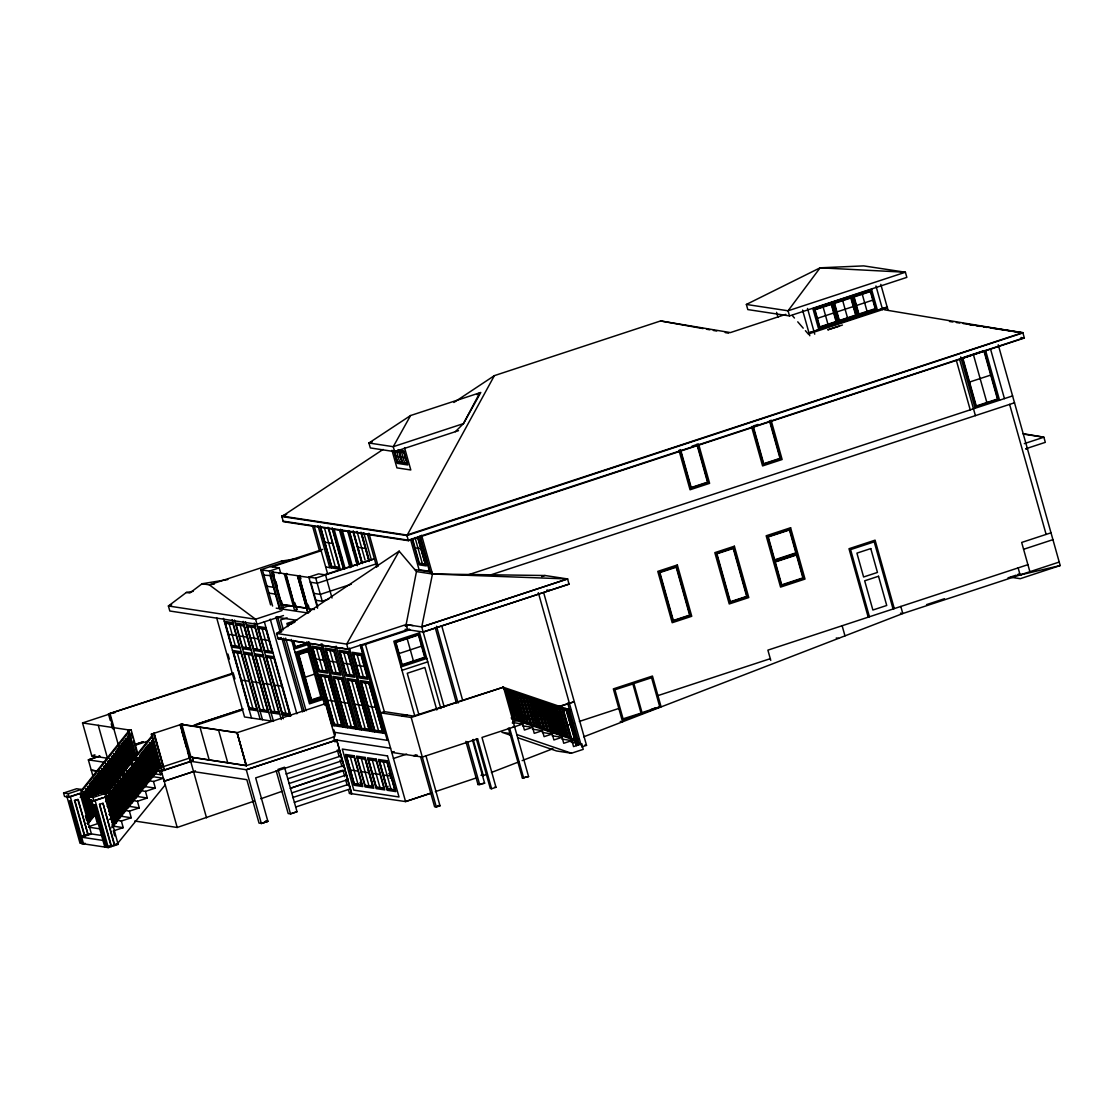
<?xml version="1.0" encoding="UTF-8"?>
<svg xmlns="http://www.w3.org/2000/svg" width="1116" height="1116" viewBox="0 0 1116 1116"><rect width="100%" height="100%" fill="white"/><g stroke="black" fill="none" stroke-linecap="round" stroke-linejoin="round"><path stroke-width="1.5" d="M342.528 648.438L278.01 638.589L276.573 633.456L399.151 551.151L416.463 571.573L406.154 624.542L407.591 629.675M444.196 706.944L421.736 626.927L432.464 574.015L421.597 535.261M390.279 778.396L390.935 776.108L388.884 773.43M568.058 710.948L570.123 711.548L570.569 710.139L567.584 709.232M575.34 739.559L574.517 740.257L575.34 739.559L511.24 717.783M387.238 788.649L379.552 761.279L387.085 762.423L394.771 789.793L387.238 788.649L388.033 786.222M502.605 687.024L566.189 708.618L565.142 709.929L567.123 710.627M383.067 449.441L281.86 516.555L406.963 535.554L494.388 375.632L660.588 320.948L730.408 332.582L785.803 314.349M455.356 431.683L463.461 423.62L480.787 392.469L410.59 415.529L393.25 446.693L397.422 461.745L401.69 462.387M399.151 551.151L346.658 644.099L348.094 649.233L409.363 629.075M87.899 823.957L96.953 812.532M81.008 790.881L128.312 731.468L129.191 731.608L81.091 791.997M89.657 784.283L99.31 772.16M116.455 750.636L125.02 739.866M80.226 797.34L130.07 734.76L129.205 734.621M105.964 793.476L151.706 736.03L152.571 736.169L105.769 794.941M108.754 794.215L120.542 779.414M135.552 760.568L137.686 757.89M139.835 755.197L148.414 744.428M87.662 821.585L95.251 812.057M106.09 798.456L111.502 791.649M118.003 783.488L121.253 779.4M127.754 771.24L131.004 768.227L138.51 794.955L137.407 795.178M105.727 799.237L153.45 739.308L152.585 739.183L151.706 736.03M87.453 823.078L95.585 812.853M106.285 799.433L137.296 760.484L136.431 760.359M95.013 813.745L87.522 823.148L88.387 823.273M108.908 796.294L116.148 787.994L108.35 761.21L114.446 782.93M118.533 784.199L123.876 777.489M87.536 823.845L87.62 822.938M105.504 801.79L137.449 761.489M112.13 824.78L159.811 764.92L160.676 765.046L112.563 825.463M111.977 826.356L135.496 796.824M137.645 794.132L159.03 767.278M111.781 827.835L160.969 766.064M165.238 784.883L117.041 844.17L107.15 847.421L95.306 805.25L94.149 805.068L105.992 847.239L111.851 845.314M193.18 591.341L186.358 592.457L168.404 605.988L169.813 611.01L256.987 624.263L283.478 615.544M227.859 579.553L202.08 583.752L189.832 592.987L186.358 592.457M453.905 402.471L494.388 375.632M476.992 394.659L479.838 392.776L463.461 423.62L393.25 446.693L368.922 442.996L370.317 447.935L394.645 451.631L458.509 430.65M410.59 415.529L368.922 442.996L372.172 441.936M746.367 304.445L820.12 267.812L863.7 265.887L905.397 272.234L906.848 277.368L789.5 315.912L747.804 309.578L746.367 304.445L788.063 310.792L905.397 272.234L820.12 267.812L788.063 310.792L789.5 315.912M650.768 709.65L655.594 707.795M480.982 775.257L483.298 775.606L486.534 774.351M491.389 772.481L518.926 761.837M522.162 760.596L552.936 748.697M570.75 741.819L578.841 738.694M583.71 736.811L902.788 613.535L1059.224 562.059M246.496 765.59L237.052 732.724L325.565 703.638L334.8 736.574L246.287 765.66L191.031 757.262L181.782 724.326M134.771 821.027L177.207 827.472L254.225 801.093M260.809 798.777L282.195 791.272M290.411 788.384L341.398 770.486M187.39 750.915L190.111 760.819L193.082 760.191L192.147 756.899M432.031 792.737L405.568 801.581L349.475 793.378L348.541 790.03M435.338 791.635L476.685 777.81M887.081 307.039L808.974 332.889L887.443 307.109M541.804 576.581L545.026 575.507L567.57 578.939L569.034 584.128L423.173 632.047L405.122 629.312M416.463 571.573L432.464 574.015L567.57 578.939L421.736 626.927L405.945 624.528L406.67 626.411M195.495 770.863L164.219 781.228L193.556 771.588L246.845 779.679L259.024 823.092L261.325 823.441L267.868 821.306L255.676 777.894L339.599 750.315M281.86 516.555L285.166 515.452M298.586 558.363L281.413 561.125L209.32 584.854L202.08 583.752M171.683 604.914L168.404 605.988L255.578 619.24L282.055 610.522M406.963 535.554L1022.912 332.903L884.542 309.816M286.686 514.392L281.72 516.024L283.297 521.674L408.414 540.688L1024.349 338.022L1022.828 332.624L963.136 323.542M115.088 712.65L108.461 713.989L233.453 672.92M421.736 626.927L567.57 578.939M180.666 724.689L182.912 723.963L179.997 724.563L190.836 760.931M197.253 724.019L241.558 709.441M135.036 745.321L148.205 740.996M192.622 726.377L241.991 710.139M191.241 761.377L161.918 771.03L135.371 766.985L135.622 767.892L133.99 768.422M135.371 766.985L133.739 767.515L159.7 771.463L190.669 761.293L246.273 769.747L261.339 823.455L267.84 821.306L265.552 820.957M297.023 811.723L290.495 813.871L278.01 769.384L284.538 767.236L297.023 811.723L290.453 813.857L288.179 813.522L276.154 770.682M998.234 344.774L1060.2 565.547L1020.275 578.688L1010.943 577.265M817.4 318.339L833.694 312.982M836.958 311.908L853.252 306.551M856.516 305.477L872.81 300.12M809.212 333.726L887.429 308.03M842.427 325.049L827.751 329.848L839.176 326.151M270.588 604.872L260.739 569.774L322.663 549.421M272.248 566.816L321.143 550.76L319.399 550.495L312.438 525.706M260.739 569.774L269.416 571.085L279.195 567.877L280.646 573.01L279.014 573.54M272.485 575.689L263.906 575.172M284.44 574.322L286.784 573.554L284.44 574.322L294.526 610.257L296.87 609.489L295.963 606.225M281.72 516.024L406.824 535.038L1022.828 332.624M692.046 446.135L696.942 444.531L707.502 482.168L691.209 487.525L680.634 449.874M753.16 426.047L758.043 424.443M307.765 612.265L297.679 576.33L299.939 575.549L297.595 576.33L307.681 612.252L310.108 611.498L308.183 604.956M963.847 357.287L982.708 351.08M1024.279 337.757L408.261 540.172L283.157 521.158M308.811 577.07L318.59 573.861L324.379 574.74L374.432 558.851L315.758 578.13L308.811 577.07L317.544 608.22M375.869 563.985L317.195 583.263L310.248 582.203M351.289 584.212L320.32 594.382L313.945 593.419M289.769 605.514L279.99 608.736L269.416 571.085M969.539 382.049L990.715 375.088M298.697 575.856L285.682 574.029L294.805 606.532L285.989 573.917M315.87 600.255L322.245 601.231L328.76 599.083M310.429 577.642L298.921 576.037L308.044 608.541L299.228 575.94M287.119 617.804L280.59 619.952L283.38 629.856M295.056 620.747L286.91 623.425L287.816 626.634M288.556 624.346L294.819 622.282M289.086 624.639L292.099 623.649M281.455 631.851L276.573 633.456L346.658 644.099L406.14 624.555L413.101 625.616M467.506 575.047L1012.589 395.929M491.026 574.796L1014.514 402.778M305.84 643.318L295.294 646.778L293.522 640.445M307.528 643.221L295.015 647.336L293.173 640.765M294.122 649.094L308.783 644.267M295.07 652.511L309.746 647.699M98.264 725.316L107.513 758.252L91.777 755.867L82.542 722.931L109.34 714.114L113.497 728.943M231.905 674.259L108.461 713.975L110.205 714.254L114.334 728.943M309.23 649.261L296.661 653.39L310.346 702.159L322.915 698.03M309.648 650.53L298.237 654.269L311.211 700.471L322.622 696.719M409.921 629.731L361.765 645.55L405.568 801.581L431.641 793.016M423.159 632.005L569.034 584.128M136.501 760.373L128.075 730.38L131.116 729.766L137.993 754.263M128.075 730.38L131.116 729.766M305.198 677.217L314.503 674.162M134.659 757.959L128.27 736.197L127.461 736.462L134.032 759.857M128.563 736.239L127.754 736.504L134.311 759.898M132.134 762.228L125.578 738.834L126.68 738.611L132.776 760.331M1024.321 443.638L1043.879 437.207L1045.315 442.341L1025.757 448.772M121.56 743.87L122.662 743.647L128.772 765.367M159.951 764.934L151.316 734.161L180.374 724.647L189.748 758.015L162.266 766.999M151.385 734.175L154.287 733.533L164.666 770.542M399.054 653.544L421.569 646.136M126.764 767.878L120.668 746.158L119.844 746.423L127.071 773.123M91.777 755.867L94.93 754.821M124.755 770.389L118.659 748.669L117.85 748.948L125.355 775.676M193.989 725.135L243.204 708.953M152.111 740.968L152.934 740.689L160.439 767.431L159.323 767.655L151.818 740.912L159.323 767.655M149.935 743.284L151.037 743.061L158.542 769.803L157.44 770.026L149.935 743.284L151.037 743.061M118.742 777.95L112.646 756.216L111.837 756.495L119.049 783.181M147.926 745.809L149.042 745.586L156.533 772.314L155.724 772.579L147.926 745.809L149.042 745.586M146.21 748.362L147.033 748.097L154.538 774.839L153.436 775.062L145.931 748.32L153.436 775.062M108.643 761.252L107.541 761.475L114.111 784.869M144.215 750.887L145.024 750.608L152.529 777.35L151.72 777.615L143.922 750.845L151.72 777.615M401.021 666.908L426.8 658.44M105.532 764L106.634 763.776L112.73 785.497M141.913 753.356L143.029 753.133L150.534 779.861L149.711 780.126L141.913 753.356L149.711 780.126M103.537 766.511L104.639 766.287L110.735 788.008M139.918 755.867L141.021 755.644L148.526 782.386L147.424 782.609L139.918 755.867L141.021 755.644M116.469 822.632L108.671 795.861L116.469 822.632L115.367 822.855L107.861 796.127L110.135 795.541L102.63 768.798L101.821 769.063L109.033 795.764M401.983 670.325L427.749 661.858M146.517 784.897L145.415 785.12L137.91 758.392L139.012 758.169L146.517 784.897L138.914 757.527M106.731 793.044L100.342 771.268L99.519 771.547L105.615 793.267M100.635 771.323L99.812 771.588L105.908 793.309M135.915 760.903L137.017 760.68L144.522 787.408L143.406 787.631L135.915 760.903L137.017 760.68M324.156 699.021L309.481 703.847L291.416 639.468M97.524 774.058L98.627 773.834L104.248 793.881M134.199 763.456L135.008 763.191L142.513 789.933L141.704 790.198L133.906 763.414L141.704 790.198M135.259 763.232L135.775 762.925M100.203 793.281L95.516 776.569L96.618 776.345L101.305 793.058M139.751 790.728L132.72 765.66L140.504 792.444L139.695 792.709L131.897 765.939L133.892 765.297M136.933 793.518L129.902 768.45L131.004 768.227M96.367 794.745L92.614 781.381L91.805 781.646L95.558 795.01M138.244 766.329L140.477 765.59M127.894 770.961L128.996 770.737L136.501 797.48L135.692 797.745L127.894 770.961L135.692 797.745M89.503 784.116L90.605 783.892L93.897 795.596M90.605 783.892L89.796 784.171L93.074 795.861M63.584 793.016L76.627 788.733L81.259 789.444L82.221 792.862L69.178 797.145L64.547 796.447L63.584 793.016L68.216 793.727L81.259 789.444M774.406 560.399L796.405 553.159M126.178 773.528L133.683 800.256L125.885 773.486L127.88 772.844M136.292 770.235L134.659 770.779L160.606 774.713L162.238 774.183L161.318 770.933M90.312 796.657L87.508 786.64L88.61 786.417L91.414 796.433M774.769 561.683L796.768 554.443M117.557 748.892L132.497 802.502L131.674 802.781L123.89 775.997L124.699 775.732L131.73 800.786M85.5 789.152L86.602 788.928L94.107 815.657L93.005 815.88L85.974 790.826M66.29 796.698L67.909 796.168M121.881 778.508L129.679 805.292L121.881 778.508L124.155 777.922L116.664 751.194M67.448 796.88L70.81 796.615M127.712 777.587L153.492 781.493L155.347 788.133L129.582 784.213L127.712 777.587L137.603 774.337L163.382 778.243L164.178 781.005M119.886 781.033L120.988 780.809L128.493 807.538L127.377 807.761L119.886 781.033L120.988 780.809M81.775 794.229L82.598 793.964L90.103 820.692L89.28 820.957L81.496 794.187L89.28 820.957M111.544 756.453L126.485 810.049L125.676 810.328L117.877 783.544L119.858 782.916M161.401 770.096L164.373 769.468L161.401 770.096L160.244 765.953M190.166 760.805L193.082 760.191M155.431 772.537L156.533 772.314M99.729 804.357L111.572 846.528L108.308 847.588L81.37 843.501L69.359 801.302L70.573 800.897L80.561 836.442M116.162 786.11L116.971 785.831L124.476 812.574L123.374 812.797L115.869 786.055L123.374 812.797M74.493 800.521L77.757 799.447L88.164 835.047L78.19 799.516L74.493 800.521L83.979 834.28M113.874 788.58L114.976 788.356L122.481 815.085L121.658 815.35L113.874 788.58L114.976 788.356M119.677 787.464L145.457 791.383L147.312 798.01L121.546 794.09L119.677 787.464L129.582 784.213M151.427 777.573L152.529 777.35M106.062 793.211L101.416 792.5L88.387 796.782L93.019 797.494L106.062 793.211L107.01 796.629L93.981 800.911L89.35 800.214M118.896 816.159L111.865 791.091L113.86 790.463M149.418 780.084L150.534 779.861M109.856 793.602L110.972 793.378L118.463 820.12L117.654 820.386L109.856 793.602L110.972 793.378M111.042 793.239L112.144 793.016L111.042 793.239L103.997 768.185M89.922 800.298L91.554 799.767L104.834 847.058L106.466 846.528M103.174 797.605L95.027 800.284L108.308 847.588M153.492 781.493L163.382 778.243L162.238 774.183M145.415 785.12L146.238 784.855M105.853 798.638L106.955 798.414L114.46 825.156L113.358 825.38L105.853 798.638L106.955 798.414M111.642 797.34L137.421 801.26L139.277 807.886L113.511 803.98L111.642 797.34L121.546 794.09M94.149 805.068L95.376 804.664L105.392 840.348M141.411 790.156L142.513 789.933M99.296 804.287L102.993 803.283L114.822 845.454L118.087 844.38L105.392 797.159M503.483 687.163L413.562 716.081L384.322 711.631L380.654 712.845L411.204 717.476L503.483 687.163L528.579 776.583L522.386 777.992L508.394 728.134L509.691 728.33L523.697 778.187M139.402 792.667L140.504 792.444M145.457 791.383L155.347 788.133M106.913 806.143L113.511 803.98M135.399 797.703L136.501 797.48M133.39 800.214L134.506 799.991L126.708 773.207L134.506 799.991M91.261 800.005L94.999 813.369L95.823 813.104M131.395 802.725L132.497 802.502M137.421 801.26L147.312 798.01M246.092 765.534L237.122 732.738L181.057 724.214M129.386 805.25L130.488 805.027L122.704 778.243L130.488 805.027M402.262 716.123L405.931 714.924M403.629 716.332L407.298 715.133M125.383 810.272L126.485 810.049M108.768 808.012L129.386 811.137L139.277 807.886M121.379 815.308L122.481 815.085M89.196 826.44L97.441 823.734L95.585 817.107M505.743 690.12L506.845 689.897L515.006 718.983L513.904 719.206L505.743 690.12L513.904 719.206M119.719 815.894L112.674 790.826L120.472 817.596L119.663 817.875M509.063 691.25L517.517 720.378L509.063 691.25L510.165 691.027L518.326 720.113L510.165 691.027M117.361 820.344L118.463 820.12M115.367 822.855L116.176 822.59M512.37 692.38L513.472 692.157L521.646 721.243L520.53 721.466L512.37 692.38L513.472 692.157M109.326 819.2L121.351 821.027L131.256 817.777L129.386 811.137M87.787 834.07L79.334 836.847L105.295 840.78M515.69 693.51L516.792 693.287L524.952 722.373L523.85 722.596L515.69 693.51L516.792 693.287M83.156 836.135L88.945 834.238M85.137 843.291L83.505 843.822L81.552 836.847L84.914 836.121L74.925 800.577M91.331 833.638L87.634 834.642M81.649 837.195L91.428 833.987L80.003 793.309L70.238 796.517L81.552 836.847M519.01 694.64L520.112 694.417L528.273 723.503L527.463 723.782L519.01 694.64L520.112 694.417M522.316 695.784L523.418 695.561L531.593 724.647L530.77 724.912L522.316 695.784L523.418 695.561M121.351 821.027L123.22 827.653L113.316 830.904L114.711 835.884M286.017 774.016L340.799 756.02L341.677 759.159M525.636 696.914L526.738 696.691L534.899 725.777L534.09 726.042L525.636 696.914L526.738 696.691M66.751 795.987L80.031 843.291L82.417 843.068M529.082 698.086L530.184 697.863L538.358 726.948L537.242 727.172L529.082 698.086L537.242 727.172M532.262 699.174L533.364 698.951L541.539 728.037L540.716 728.302L532.262 699.174L533.364 698.951M535.582 700.304L536.684 700.081L544.845 729.167L544.036 729.432L535.582 700.304L544.036 729.432M1051.007 532.806L1021.67 542.446L1029.887 571.699M538.902 701.434L540.005 701.211L548.165 730.296L547.356 730.562L538.902 701.434L547.356 730.562M542.209 702.564L543.325 702.341L551.485 731.426L550.662 731.705L542.209 702.564L550.662 731.705M394.213 751.598L391.758 752.407L422.308 757.053L477.62 738.876L491.612 788.733L495.992 787.296L481.986 737.439L522.734 724.047L524.408 730.031L532.569 727.353L534.243 733.352L542.39 730.673L544.078 736.658L552.225 733.979L553.899 739.964L562.045 737.285L563.733 743.284L571.88 740.606L573.554 746.59L581.715 743.912L583.236 749.366L571.462 753.23L556.563 750.97L517.964 737.774M114.822 845.454L111.572 846.528M545.529 703.708L546.631 703.485L554.792 732.57L553.689 732.793L545.529 703.708L553.689 732.793M548.849 704.838L549.951 704.615L558.112 733.7L557.01 733.923L548.849 704.838L557.01 733.923M1023.595 549.295L1052.932 539.656M552.155 705.968L553.271 705.744L561.432 734.83L560.33 735.053L552.155 705.968L560.33 735.053M393.46 758.475L406.712 754.123M555.475 707.098L556.577 706.874L564.738 735.96L563.636 736.183L555.475 707.098L557.177 707.349M519.972 718.927L546.045 710.348M550.927 708.744L556.577 706.874M513.179 721.801L574.294 701.727L541.386 711.799M413.366 755.685L415.808 754.89M558.795 708.228L559.897 708.004L568.058 737.09L566.956 737.313L558.795 708.228L559.897 708.004M414.734 755.895L417.175 755.1M292.615 797.549L347.829 779.61L346.504 774.909L291.736 792.904M562.101 709.357L563.217 709.134L571.378 738.22L570.555 738.485L562.101 709.357L563.217 709.134M527.17 723.726L528.273 723.503M530.491 724.87L531.593 724.647M533.797 726L534.899 725.777M1027.92 564.682L767.892 650.14L770.765 660.393M540.437 728.26L541.539 728.037M543.743 729.39L544.845 729.167M926.545 604.621L944.471 598.72M1008.027 577.837L1016.188 575.159M261.339 823.455L267.868 821.306M547.063 730.52L548.165 730.296M559.646 727.911L574.447 723.042M579.371 721.424L618.836 708.451M657.938 695.603L770.431 658.635M550.383 731.65L551.485 731.426M570.276 738.443L571.378 738.22M504.711 689.311L566.091 710.264L576.526 745.474L578.158 744.944L568.644 711.031L570.123 711.548M581.645 746.953L586.528 745.348L543.701 592.763M465.86 741.345L477.997 784.562L484.623 783.209L472.486 739.978M477.997 784.562L484.623 783.209M522.386 777.992L528.579 776.583M436.258 806.742L439.913 805.529M420.565 756.788L434.584 806.728L436.328 806.994L439.997 805.78L425.977 755.839M341.133 648.131L348.08 649.205L278.01 638.589L281.288 637.543M1017.806 574.628L1020.122 574.977L1060.2 565.547M214.384 584.031L209.32 584.854L255.578 619.24L256.987 624.263M281.413 561.125L288.193 561.083M432.464 574.015L545.026 575.507M278.01 638.589L281.441 638.729M224.302 621.361L232.993 622.672M235.309 623.035L243.999 624.346M246.315 624.709L255.006 626.02M257.322 626.383L266.013 627.694M232.895 624.304L225.362 623.16L231.612 645.397L239.131 646.541M236.369 624.834L243.902 625.964L250.137 648.215L242.618 647.071M254.908 627.638L247.375 626.508L253.625 648.745L261.144 649.889M228.487 634.279L236.02 635.423M239.494 635.953L247.027 637.096M250.5 637.627L258.019 638.77M261.507 639.301L269.026 640.431M231.514 647.029L240.191 648.34M242.521 648.689L251.198 650.014M253.513 650.363L262.204 651.688M264.52 652.037L273.211 653.362M256.666 708.995L249.133 707.851L233.523 652.232L241.056 653.376M260.14 709.525L267.673 710.669L252.063 655.05L244.53 653.906M278.679 712.343L271.146 711.199L255.536 655.58L263.069 656.724M249.035 709.469L257.726 710.794M260.042 711.143L268.733 712.468M271.049 712.817L279.739 714.128M151.971 734.258L162.127 770.207M164.01 780.977L163.996 780.363M949.493 321.478L952.911 321.994M956.314 322.51L959.732 323.026M970.041 324.868L973.445 325.384M976.863 325.9L980.267 326.416M983.684 326.932L987.088 327.448M990.506 327.978L1022.912 332.903M1020.945 337.506L1024.349 338.022M1023.498 434.11L1043.879 437.207L1023.037 433.65M1025.744 448.702L1027.501 449.037M397.826 449.943L403.783 450.85L407.745 464.954L397.324 463.363L393.795 450.822M394.422 451.059L398.691 451.701M403.685 452.468L399.416 451.813L402.416 462.498L406.684 463.154M395.915 456.402L400.184 457.044M400.909 457.155L405.178 457.811M1018.294 574.098L1021.698 574.614M900.472 613.186L902.788 613.535L900.807 606.462M415.138 547.844L420.927 548.723M324.868 542.306L332.401 543.464M357.734 547.314L365.406 548.472M419.463 563.245L425.252 564.124L417.9 537.94L425.517 564.57L419.435 563.65L412.543 538.596M414.747 569.537L431.948 572.159M546.896 590.015L549.658 590.434M836.247 638.003L838.562 638.352M339.125 567.416L331.591 566.272L320.39 526.347M325.705 567.012L340.185 569.216L328.564 527.812M270.504 566.551L279.195 567.877M285.459 573.847L272.346 571.992L281.469 604.509L294.275 606.448M267.031 586.291L273.406 587.253M268.956 593.126L275.331 594.103M306.886 608.122L281.776 604.412L272.653 571.894M294.805 606.532L307.514 608.457M308.044 608.541L314.447 609.517M405.261 626.188L406.461 626.383M276.224 608.164L308.532 613.075M276.252 617.176L296.703 620.287M320.334 649.08L312.815 647.936L319.05 670.186L326.583 671.33M333.656 651.102L326.137 649.958L332.373 672.209L339.906 673.353M347.564 653.223L340.031 652.079L346.281 674.315L353.8 675.459M360.887 655.245L353.353 654.102L359.603 676.338L367.122 677.482M315.94 659.054L323.459 660.198M329.248 661.077L336.781 662.22M343.156 663.197L350.689 664.341M356.478 665.22L364.011 666.364M506.845 689.897L515.006 718.983M232.463 650.433L241.154 651.758M243.469 652.107L252.16 653.432M254.476 653.781L263.167 655.106M265.482 655.455L274.173 656.78M569.397 703.331L567.667 703.066L578.967 743.34M530.184 697.863L538.358 726.948M536.684 700.081L544.566 729.125M540.005 701.211L547.872 730.255M543.325 702.341L551.192 731.385M546.631 703.485L554.792 732.57M549.951 704.615L558.112 733.7M553.271 705.744L561.432 734.83M570.569 710.139L569.537 711.45L565.142 709.929L566.677 710.348L576.526 745.474M566.091 710.264L503.679 688.851L503.19 687.121M620.259 721.438L622.575 721.801M521.646 721.243L513.193 692.115M520.53 721.466L512.663 692.422M524.952 722.373L516.499 693.245M523.85 722.596L515.983 693.552M241.335 680.049L248.868 681.192M252.342 681.723L259.861 682.866M263.348 683.383L270.867 684.526M274.341 685.057L281.874 686.201M512.844 722.54L522.734 724.047M512.258 722.889L513.569 723.084M522.623 725.846L532.569 727.353M532.458 729.167L542.39 730.673M513.276 726.53L514.588 726.725M542.278 732.473L552.225 733.979M327.462 700.123L335.121 701.28M340.785 702.145L348.443 703.303M354.679 704.252L362.337 705.424M368.001 706.288L375.66 707.446M564.738 735.96L556.284 706.833M563.636 736.183L555.768 707.139M568.058 737.09L559.604 707.962M566.956 737.313L559.088 708.269M552.113 735.779L562.045 737.285M561.948 739.099L571.88 740.606M571.769 742.405L581.715 743.912M510.375 733.575L501.879 732.277L511.533 735.583M584.798 745.083L586.528 745.348M477.62 738.876L476.323 738.68L490.315 788.524L491.612 788.733M248.826 708.576L257.517 709.902M259.833 710.25L268.524 711.576M270.839 711.924L279.516 713.25M281.846 713.598L290.523 714.91M290.774 715.802L282.083 714.477L290.746 715.802L264.325 621.71M331.647 725.33L385.341 733.491M333.572 732.166L388.424 740.508M390.586 748.236L334.395 739.671L336.725 740.048L351.707 793.699L349.475 793.378M237.248 732.654L181.392 724.577M354.079 757.401L346.546 756.257L354.232 783.627L361.751 784.771L359.994 782.469M357.552 757.931L365.072 759.075L372.758 786.445L365.225 785.301M376.078 760.749L368.559 759.605L376.231 786.975L383.765 788.119M342.11 760.721L287.775 778.787M153.562 733.435L154.287 733.533M82.542 722.931L129.205 730.017M494.681 787.101L495.992 787.296M350.382 769.942L357.915 771.086M361.389 771.616L368.922 772.76M372.395 773.29L379.928 774.434M383.402 774.964L390.935 776.108M152.934 740.689L159.672 765.716M126.094 738.527L126.959 738.653M149.488 743.075L150.353 743.214M122.662 743.647L128.48 765.325M147.033 748.097L154.538 774.839M120.668 746.158L126.471 767.836M190.515 757.08L246.357 765.576M145.024 750.608L151.776 775.634M118.659 748.669L124.462 770.347M143.029 753.133L149.767 778.145M350.033 788.956L295.698 807.021M113.553 753.928L119.942 775.69M438.253 805.515L439.997 805.78M112.646 756.216L118.463 777.894M289.1 783.502L343.868 765.492L345.193 770.207L290.411 788.203M109.201 758.503L132.162 761.991M135.008 763.191L141.76 788.217M133.069 765.562L125.857 738.876M138.161 766.315L141.202 765.702L139.026 760.68M158.542 769.803L150.744 743.019M131.897 765.939L139.695 792.709M157.44 770.026L150.228 743.34M105.155 762.409L88.359 759.843L93.102 776.736M108.503 762.898L126.973 765.716M104.639 766.287L110.442 787.966M128.996 770.737L136.208 797.438M102.63 768.798L110.135 795.541M121.588 774.741L91.247 770.138L96.757 771.03M126.638 775.508L131.702 776.276M294.373 802.32L348.722 784.255L349.601 787.394M123.053 778.145L115.841 751.459M148.526 782.386L140.728 755.602M147.424 782.609L140.211 755.909M96.618 776.345L101.026 793.016M121.337 780.712L114.013 755.602M118.98 783.32L126.192 810.007M144.522 787.408L136.724 760.638M117.877 783.544L125.676 810.328M143.406 787.631L136.194 760.945M92.614 781.381L96.074 794.704M116.971 785.831L123.723 810.858M115.046 788.217L107.834 761.517M138.51 794.955L130.712 768.185M111.865 791.091L119.189 816.201M86.602 788.928L94.107 815.657M104.625 796.266L107.01 796.629M82.598 793.964L90.103 820.692M102.993 803.283L114.39 845.384M128.493 807.538L120.695 780.768M127.377 807.761L120.165 781.074M69.359 801.302L70.517 801.483L82.347 843.654L83.574 843.25L81.189 843.473M108.908 814.373L131.256 817.777M93.005 815.88L85.793 789.193M114.46 825.156L106.676 798.372M113.358 825.38L106.146 798.679M112.911 826.091L123.22 827.653M87.299 823.427L88.164 823.566M88.527 827.137L101.751 829.146M90.103 833.722L101.961 835.521M116.775 844.184L118.087 844.38M114.948 844.296L116.106 844.477M107.22 846.835L108.378 847.016M660.588 320.948L703.108 328.592M706.512 329.206L709.902 329.82M713.305 330.434L716.709 331.047M725.205 332.582L728.608 333.196M575.089 740.34L511.519 718.746L511.825 717.867M516.778 734.551L571.462 753.23M565.603 708.534L568.156 709.316M129.874 734.565L130.684 735.277M129.303 734.481L129.833 735.528M792.262 315.507L794.452 318.032M797.745 321.827L803.213 328.16M805.403 330.685L808.682 334.479M342.361 558.697L339.292 552.699L339.111 547.133M352.712 549.17L355.795 555.196L355.976 560.762M1009.617 404.383L1046.124 534.411M990.548 349.099L1004.442 398.607M985.609 350.536L999.545 400.212M984.284 350.564L997.969 399.333L975.97 406.559L962.285 357.804M973.403 354.609L986.851 402.513M960.695 356.911L975.105 408.247M959.579 359.268L975.398 415.626M1018.141 567.904L1020.122 574.977M956.328 360.342L970.222 409.851M880.789 284.357L888.015 310.108M875.948 285.947L882.589 309.62M862.263 294.247L867.062 311.364M851.996 295.754L857.772 316.288M842.706 300.678L847.504 317.781M832.452 302.171L838.214 322.705M823.148 307.095L827.946 324.212M894.293 608.597L875.083 540.158L848.997 548.723L868.206 617.162M893.065 609.001L874.219 541.846L850.587 549.616L869.434 616.771M807.51 308.448L814.736 334.186M802.571 310.067L809.784 335.749M776.583 312.327L777.95 317.181M842.134 625.741L844.979 635.869M771.058 420.09L782.135 459.513L762.577 465.93L751.514 426.521M770.207 421.806L780.544 458.634L763.442 464.256L753.105 427.428M769.454 420.69L780.014 458.341L763.721 463.684L753.621 427.679M698.546 443.917L709.609 483.34L690.051 489.771L678.988 450.348M697.221 443.959L708.032 482.461L690.916 488.083L680.104 449.581M538.344 592.694L581.171 745.279M568.518 712.566L577.125 743.242M562.924 709.092L571.085 738.178M562.394 709.399L570.555 738.485M533.085 698.909L541.246 727.995M532.555 699.216L540.716 728.302M526.445 696.649L534.62 725.735M525.929 696.956L534.09 726.042M523.139 695.505L531.3 724.591M522.609 695.826L530.77 724.912M519.819 694.375L527.98 723.461M519.289 694.696L527.463 723.782M404.536 447.614L410.814 469.975L396.919 467.869L391.981 450.292M401.579 452.147L404.578 462.833M396.626 451.394L399.626 462.08M420.188 536.182L430.204 571.894M419.672 536.35L429.493 571.322L419.072 569.732L410.646 539.753M418.082 536.587L426.312 565.924L419.365 564.863L412.041 538.791M441.852 626.271L462.512 699.83M473.156 739.462L483.298 775.606M415.012 537.507L422.364 563.678M436.495 626.202L458.09 703.108M467.604 741.61L479.754 784.911M435.226 627.611L456.346 702.843M406.824 535.038L408.414 540.688M440.848 708.52L419.588 632.772L393.822 641.24L414.608 715.328M436.816 709.985L424.875 667.48L407.256 673.269L418.737 714.142M407.187 638.715L413.422 660.965M368.908 533.267L378.157 566.244M367.569 534.438L376.762 567.165M363.76 532.709L371.279 559.507M361.57 532.834L369.48 560.985M360.998 532.248L369.201 561.501M360.928 532.499L369.005 561.25M411.204 717.476L436.328 806.994M357.022 531.439L365.072 560.106M353.395 531.356L362.254 562.896M353.172 531.049L362.295 563.566M352.893 531.509L361.724 562.966M349.434 531.063L358.808 564.445M348.862 530.505L358.11 563.44M347.676 531.216L357.371 565.742M342.277 530.226L352.447 566.496M340.603 529.249L351.233 567.123M339.39 529.863L350.019 567.723M334.075 529.165L345.151 568.658M365.434 644.351L384.322 711.631M332.359 527.994L343.909 569.16M332.066 528.426L343.31 568.49M327.978 527.226L339.39 567.863L331.564 566.677L320.166 526.041M360.496 644.978L387.266 740.327M360.203 644.922L385.048 733.449M383.444 733.198L369.033 681.876L360.217 680.537L374.627 731.859M324.435 527.91L335.358 566.844M357.12 654.673L363.37 676.91M365.113 682.908L378.561 730.813M319.874 526.501L331.494 567.891M318.004 525.762L329.75 567.625M383.318 761.851L391.005 789.221M349.461 648.117L372.884 731.594M314.28 526.347L327.616 573.847M348.764 649.61L371.726 731.426M370.121 731.175L355.711 679.839L346.895 678.5L361.305 729.836M325.537 574.921L332.024 598.023M343.798 652.651L350.047 674.887M351.791 680.886L365.239 728.79M372.312 760.177L379.998 787.547M336.139 646.122L359.575 729.571M315.758 578.13L322.245 601.231M334.87 647.531L357.831 729.306M356.213 729.069L341.817 677.733L333 676.394L347.411 727.716M361.319 758.503L368.991 785.873M310.834 582.301L317.683 606.727M329.904 650.53L336.139 672.781M337.883 678.779L351.331 726.683M322.245 644.03L345.667 727.465M321.087 643.862L344.509 727.283M342.905 727.032L328.495 675.71L319.678 674.371L334.089 725.693M299.939 575.549L300.943 578.827M350.312 756.829L357.985 784.199M298.391 575.954L306.147 603.589M316.581 648.508L322.817 670.758M324.561 676.756L338.009 724.661M328.411 710.167L329.806 715.105M333.963 729.934L335.344 734.872M308.937 642.035L332.345 725.428M308.644 641.993L332.052 725.386M306.914 641.728L324.7 705.117M333.531 736.588L335.051 741.973M337.297 749.966L339.166 756.634M340.101 759.982L341.97 766.664M342.919 769.998L344.788 776.68M345.723 780.014L347.132 785.022M294.945 602.933L296.786 609.476M285.152 573.945L292.908 601.58M298.321 654.325L311.252 700.388M274.118 575.145L273.155 571.727L271.537 572.271L281.623 608.192M275.903 581.506L277.242 586.277M281.427 601.189L283.241 607.662M270.281 576.135L279.405 608.639M285.696 638.115L306.091 710.766M281.762 631.572L277.549 616.604L275.959 617.134L280.172 632.088M283.631 638.212L304.194 711.366M282.041 638.743L302.603 711.882M262.469 570.039L272.583 606.058M270.253 619.143L296.856 713.794M262.148 628.74L268.384 650.991M270.309 657.826L285.919 713.445M256.485 623.384L283.297 718.76M254.169 623.035L281.288 719.541M251.142 627.066L257.377 649.317M259.303 656.152L274.913 711.771M245.478 621.71L273.49 721.368L244.53 716.96L216.602 617.622M243.162 621.361L271.174 721.006M240.135 625.406L246.385 647.643M248.296 654.478L263.906 710.097M234.472 620.036L262.483 719.694M232.156 619.701L260.168 719.346M229.129 623.732L235.378 645.969M237.29 652.804L252.9 708.423M223.465 618.376L251.477 718.02M227.957 654.088L229.352 659.054M233.537 673.966L234.932 678.933M237.108 732.64L246.287 765.66M218.513 729.906L227.762 762.842M199.973 727.088L209.222 760.024M181.531 725.86L183.833 734.091M184.768 737.383L186.149 742.335M190.669 761.293L206.53 817.833M181.838 731.161L186.414 747.636M153.924 733.491L163.285 766.845L153.855 733.477M163.382 778.257L177.207 827.472M159.7 771.463L160.606 774.713M148.749 745.544L156.254 772.272M148.219 745.851L155.724 772.579M131.242 732.919L132.609 737.815M133.529 741.08L137.198 754.151M138.203 758.434L145.708 785.162M128.884 730.506L139.263 767.501M136.78 761.391L137.7 764.669M128.27 736.197L134.366 757.917M126.387 738.569L132.009 758.615M131.242 764.516L124.378 741.08L130.474 762.8M123.862 741.401L129.958 763.121M124.043 743.019L130.14 764.739M130.181 768.492L137.686 795.234M121.853 743.912L127.949 765.632M122.035 745.544L127.656 765.59M119.565 746.381L126.122 769.775M113.497 727.632L122.746 760.568M108.922 715.621L110.303 720.518M111.223 723.782L112.59 728.692M124.183 776.038L131.674 802.781M116.831 752.812L121.993 771.198M116.022 753.091L122.118 774.811M120.751 775.425L114.362 753.663L120.458 775.383M116.748 780.461L110.651 758.74L109.828 759.006L116.399 782.4M116.455 780.419L110.358 758.699L109.535 758.964L116.106 782.358M114.683 788.315L122.188 815.043M114.153 788.621L121.658 815.35M106.355 763.721L112.451 785.441M105.825 764.042L112.395 787.436M106.006 765.66L112.102 787.38M103.816 766.553L111.321 793.281M110.679 793.337L118.184 820.079M110.149 793.657L117.654 820.386M101.528 769.022L108.099 792.416M108.154 796.168L115.646 822.897M100.342 771.268L106.438 792.988M98.808 775.467L103.969 793.839M97.803 774.099L102.965 792.486M97.985 775.732L102.686 792.43M95.809 776.61L100.496 793.323M98.836 793.908L94.33 778.815L98.543 793.853M93.8 779.135L98.027 794.173M94.023 780.042L97.734 793.253M93.981 780.754L97.734 794.132M99.756 805.905L110.679 844.84M91.512 781.605L95.265 794.969M90.326 783.851L93.604 795.555M89.978 785.79L92.795 795.82M93.019 797.494L93.981 800.911M94.707 808.137L95.641 811.472M88.792 788.035L91.135 796.392M87.787 786.682L90.605 796.712M92.098 818.181L84.314 791.397L91.819 818.14M83.784 791.718L91.289 818.447L83.965 793.337M85.374 815.894L86.727 820.706M68.216 793.727L69.178 797.145M336.753 740.159L351.707 793.699M88.262 824.333L88.262 824.333M661.035 706.623L622.212 720.518L613.34 688.893L652.455 676.045L661.035 706.623M99.756 756.104L88.359 759.857L99.756 756.09M143.113 741.833L134.91 744.525L143.127 741.847M336.711 739.992L246.273 769.747L336.711 740.02M871.554 289.323L812.894 308.602L818.656 329.136L877.315 309.857L871.554 289.323M831.587 303.859L814.471 309.481L819.521 327.448L836.623 321.827L831.587 303.859M851.145 297.442L834.029 303.064L839.079 321.017L856.181 315.396L851.145 297.442M870.703 291.011L853.587 296.633L858.623 314.6L875.739 308.979L870.703 291.011M831.294 304.417L815.001 309.774L819.8 326.89L836.093 321.534L831.294 304.417M850.852 298L834.559 303.357L839.358 320.459L855.651 315.103L850.852 298M870.41 291.569L854.117 296.926L858.915 314.042L875.209 308.686L870.41 291.569M983.991 351.135L962.815 358.096L976.263 406.001L997.439 399.04L983.991 351.135M308.156 651.563L298.851 654.618L311.545 699.816L320.85 696.761L308.156 651.563M418.723 634.46L395.399 642.119L401.886 665.22L425.21 657.561L418.723 634.46M418.444 635.018L395.929 642.411L402.179 664.662L424.68 657.254L418.444 635.018M677.342 564.961L657.784 571.378L672.195 622.714L691.753 616.283L677.342 564.961M734.384 546.212L714.826 552.643L729.236 603.965L748.78 597.548L734.384 546.212M790.602 527.742L766.162 535.778L780.558 587.1L805.013 579.065L790.602 527.742M676.477 566.649L659.361 572.271L673.06 621.026L690.162 615.404L676.477 566.649M733.519 547.9L716.402 553.522L730.087 602.291L747.204 596.669L733.519 547.9M789.737 529.43L767.738 536.656L781.423 585.412L803.422 578.186L789.737 529.43M676.198 567.207L659.891 572.564L673.339 620.468L689.632 615.111L676.198 567.207M733.226 548.458L716.932 553.815L730.38 601.719L746.674 596.362L733.226 548.458M789.458 529.988L768.268 536.949L774.685 559.827L795.875 552.866L789.458 529.988M131.883 767.822L131.074 768.087L131.883 767.822M796.475 555.015L775.285 561.976L781.716 584.854L802.906 577.893L796.475 555.015M870.773 548.584L856.921 553.131L863.603 576.986L877.455 572.438L870.773 548.584M878.529 576.261L864.677 580.808L872.879 610.02L886.732 605.472L878.529 576.261M651.591 677.733L633.874 683.55L642.021 712.608L659.751 706.791L651.591 677.733M632.87 683.982L614.93 689.772L623.077 718.83L641.044 713.124L632.87 683.982M232.923 623.9L225.097 622.714L231.584 645.801L239.396 646.987L232.923 623.9M243.93 625.56L236.104 624.374L242.591 647.475L250.403 648.661L243.93 625.56M254.922 627.234L247.11 626.048L253.597 649.149L261.409 650.335L254.922 627.234M265.929 628.908L258.117 627.722L264.604 650.823L272.416 652.009L265.929 628.908M265.915 629.312L258.382 628.168L264.618 650.419L272.151 651.563L265.915 629.312M289.686 714.003L282.153 712.873L266.543 657.254L274.076 658.398L289.686 714.003M256.931 709.441L249.119 708.255L233.258 651.786L241.084 652.972L256.931 709.441M267.938 711.115L260.112 709.929L244.264 653.46L252.09 654.646L267.938 711.115M278.944 712.789L271.118 711.603L255.271 655.134L263.097 656.32L278.944 712.789M289.951 714.463L282.125 713.277L266.278 656.808L274.09 657.994L289.951 714.463M398.719 451.296L394.157 450.613L397.394 462.15L401.955 462.847L398.719 451.296M403.713 452.064L399.151 451.366L402.388 462.903L406.949 463.6L403.713 452.064M320.445 647.461L311.755 646.136L318.953 671.804L327.644 673.129L320.445 647.461M333.768 649.484L325.077 648.159L332.275 673.827L340.966 675.152L333.768 649.484M347.662 651.591L338.971 650.279L346.183 675.933L354.86 677.259L347.662 651.591M360.984 653.613L352.293 652.302L359.505 677.97L368.182 679.281L360.984 653.613M320.362 648.675L312.55 647.489L319.036 670.59L326.849 671.776L320.362 648.675M333.684 650.698L325.872 649.512L332.345 672.613L340.171 673.799L333.684 650.698M347.592 652.818L339.766 651.618L346.253 674.72L354.065 675.905L347.592 652.818M360.914 654.841L353.088 653.655L359.575 676.742L367.387 677.942L360.914 654.841M328.411 676.924L320.473 675.724L334.158 724.479L342.11 725.693L328.411 676.924M341.733 678.947L333.796 677.747L347.481 726.502L355.432 727.716L341.733 678.947M355.641 681.067L347.69 679.853L361.375 728.622L369.326 729.822L355.641 681.067M368.964 683.09L361.012 681.876L374.697 730.645L382.649 731.845L368.964 683.09M328.397 677.328L320.738 676.17L334.186 724.075L341.845 725.233L328.397 677.328M341.719 679.351L334.061 678.193L347.508 726.097L355.167 727.269L341.719 679.351M355.613 681.471L347.955 680.3L361.403 728.218L369.061 729.376L355.613 681.471M368.936 683.494L361.277 682.336L374.725 730.241L382.383 731.398L368.936 683.494M387.489 755.923L342.305 749.059L353.828 790.128L399.012 796.991L387.489 755.923M354.177 755.783L345.486 754.458L354.121 785.259L362.812 786.571L354.177 755.783M365.169 757.443L356.492 756.132L365.127 786.933L373.818 788.245L365.169 757.443M376.176 759.117L367.499 757.806L376.134 788.593L384.825 789.919L376.176 759.117M387.182 760.791L378.491 759.48L387.14 790.268L395.831 791.593L387.182 760.791M354.093 756.997L346.281 755.811L354.204 784.032L362.016 785.232L354.093 756.997M365.099 758.671L357.287 757.485L365.211 785.706L373.023 786.892L365.099 758.671M376.106 760.345L368.294 759.145L376.218 787.38L384.03 788.566L376.106 760.345M387.113 762.019L379.287 760.819L387.21 789.054L395.036 790.24L387.113 762.019"/></g></svg>
